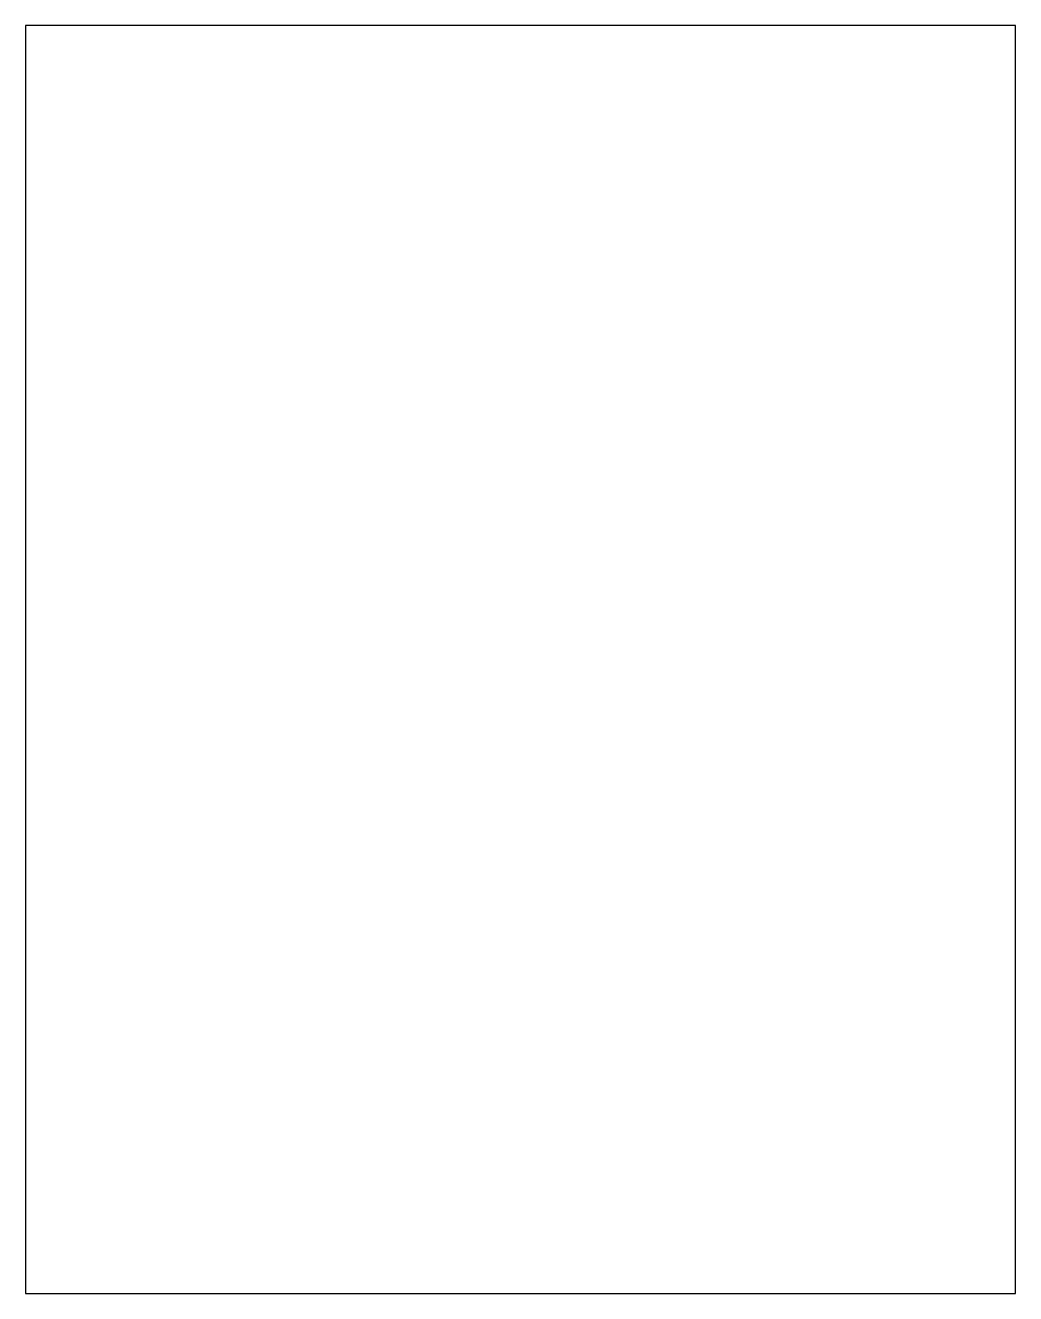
# Model space of a CAD drawing. Header units: centimetres. Extents: x 1 to 13.5, y 1 to 17.
import ezdxf

# ---------------------------------------------------------------- set-up
doc = ezdxf.new("R2010")
doc.units = ezdxf.units.CM

msp = doc.modelspace()

# ---------------------------------------------------------------- linework, layer by layer
msp.add_lwpolyline([(1, 1), (13.5, 1), (13.5, 17), (1, 17)], close=True)

doc.saveas('drawing.dxf')
